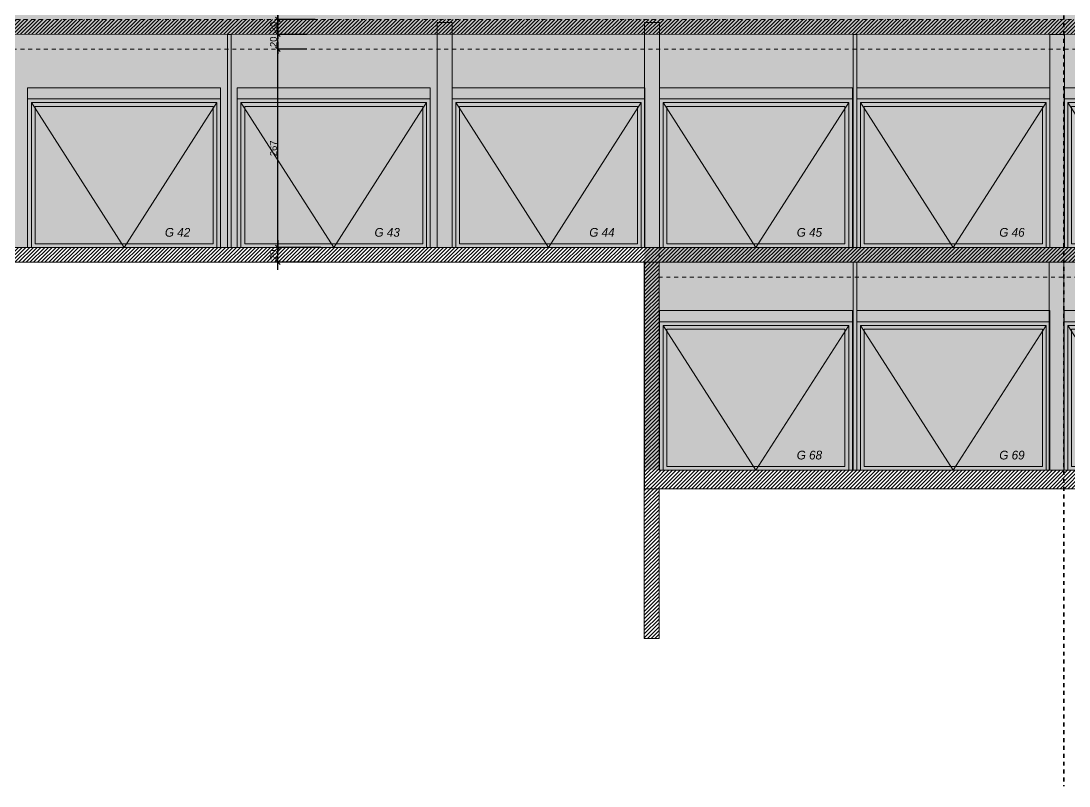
# Model space of a CAD drawing. Header units: centimetres. Extents: x -6341 to 23117, y -10090 to 8065.
# Drawn here: x 6226 to 7638, y -7313 to -6282 of the extents above; entities that cross this region are included whole.
import ezdxf

# ---------------------------------------------------------------- set-up
doc = ezdxf.new("R2010")
doc.units = ezdxf.units.CM
doc.header["$LTSCALE"] = 12.7
doc.header["$PDMODE"] = 1
doc.header["$PDSIZE"] = -2
doc.linetypes.add('ISO-02', pattern=[1.5, 1.2, -0.3])
doc.linetypes.add('VW-01', pattern=[0.83312, 0.41656, -0.41656])
doc.layers.get('0').update_dxf_attribs({"lineweight": 5})
for name, color, linetype, lineweight in [('B Général', 7, 'Continuous', 5), ('C ANNOTATIONS-cotation', 7, 'Continuous', 5), ('C ANNOTATIONS-texte', 7, 'Continuous', 5)]:
    doc.layers.add(name, color=color, linetype=linetype, lineweight=lineweight)
doc.layers.add('C ANNOTATIONS-axes', color=1, linetype='ISO-02', lineweight=13, true_color=0xff0000)
doc.styles.add('Arial', font='arial.ttf')
doc.styles.add('Eurostile', font='')
doc.styles.add('Eurostile (italic)', font='')
doc.styles.get('Eurostile').set_extended_font_data('Eurostile')
doc.styles.get('Eurostile (italic)').set_extended_font_data('Eurostile', italic=True)
doc.dimstyles.new('100é', dxfattribs={"dimtxt": 30.30306, "dimasz": 6.232178, "dimexe": 0, "dimexo": 25, "dimgap": 1, "dimtad": 1, "dimdec": 1, "dimtxsty": 'Arial', "dimblk": 'VW_SLASH', "dimblk1": 'VW_SLASH', "dimblk2": 'VW_SLASH', "dimcen": 0, "dimdle": 10, "dimse1": 1, "dimse2": 1, "dimazin": 0, "dimtfac": 1, "dimtdec": 1, "dimtix": 1, "dimtmove": 0, "dimatfit": 0, "dimldrblk": 'VW_FILLEDARROW', "dimfxl": 1, "dimfrac": 2, "dimtolj": 1, "dimarcsym": 0})
pattern_1 = [(45, (0, 0), (2.4253472, -2.6458333), [])]

# ---------------------------------------------------------------- blocks, each defined once
blk = doc.blocks.new('Porte basculante_élévation')
at = {"layer": 'B Général', "linetype": 'Continuous', "flags": 128}
for points in [[(-130, 107.5), (130, 107.5), (130, 92.5), (-130, 92.5)], [(-130, 92.5), (130, 92.5), (130, -107.5), (-130, -107.5)], [(-125, 87.5), (125, 87.5), (125, -107.5), (-125, -107.5)], [(-120, 82.5), (120, 82.5), (120, -102.5), (-120, -102.5)]]:
    blk.add_lwpolyline(points, close=True, dxfattribs=at)
blk.add_lwpolyline([(-125, 87.5), (0, -107.5), (125, 87.5)], dxfattribs=at)
blk = doc.blocks.new('Groupe-269-1')
at = {"layer": 'B Général', "color": 7, "linetype": 'Continuous', "lineweight": 5, "flags": 128}
for points in [[(6504.4, -6300.4), (6509.4, -6300.4), (6509.4, -6587.4), (6504.4, -6587.4)], [(7347.5, -6300.4), (7352.5, -6300.4), (7352.5, -6587.4), (7347.5, -6587.4)]]:
    blk.add_lwpolyline(points, close=True, dxfattribs=at)
at = {"layer": 'B Général', "color": 7}
for p in [(6364.9, -6479.9), (6647.4, -6479.9), (6936.9, -6479.9), (7216.5, -6479.9), (7482.5, -6479.9), (7762, -6479.9)]:
    blk.add_blockref('Porte basculante_élévation', p, dxfattribs=at)
at = {"layer": 'C ANNOTATIONS-texte', "color": 7, "char_height": 11.77, "attachment_point": 1, "line_spacing_factor": 0.894142, "style": 'Eurostile (italic)'}
for s, insert in [('G 42', (6419.9, -6561.2)), ('G 43', (6702.4, -6561.2)), ('G 44', (6991.9, -6561.2)), ('G 45', (7271.5, -6561.2)), ('G 46', (7544.5, -6561.2))]:
    blk.add_mtext(s, dxfattribs=dict(at, insert=insert))
blk = doc.blocks.new('Groupe-272-1')
at = {"layer": 'B Général', "color": 7, "linetype": 'Continuous', "lineweight": 5, "flags": 128}
blk.add_lwpolyline([(7347.5, -6607.4), (7352.5, -6607.4), (7352.5, -6887.4), (7347.5, -6887.4)], close=True, dxfattribs=at)
at = {"layer": 'B Général', "color": 7}
for p in [(7216.5, -6779.9), (7482.5, -6779.9), (7762, -6779.9)]:
    blk.add_blockref('Porte basculante_élévation', p, dxfattribs=at)
at = {"layer": 'C ANNOTATIONS-texte', "color": 7, "char_height": 11.77, "attachment_point": 1, "line_spacing_factor": 0.894142, "style": 'Eurostile (italic)'}
for s, insert in [('G 68', (7271.5, -6861.2)), ('G 69', (7544.5, -6861.2))]:
    blk.add_mtext(s, dxfattribs=dict(at, insert=insert))
blk = doc.blocks.new('VW_SLASH')
at = {"color": 0, "linetype": 'ByBlock', "lineweight": -2}
blk.add_line((1.6, 0), (-1, 0), dxfattribs=at)
at = {"color": 0, "linetype": 'VW-01', "lineweight": 20, "flags": 128}
blk.add_lwpolyline([(0.5, 0.5), (-0.5, -0.5)], dxfattribs=at)
blk = doc.blocks.new('*D1270')
at = {"layer": 'C ANNOTATIONS-cotation', "color": 0, "linetype": 'Continuous', "lineweight": -2, "transparency": 16777216}
for p, q in [((6595.5, -6020.4), (6572, -6020.4)), ((6572, -6274.1), (6572, -6026.6)), ((6622.5, -6280.4), (6572, -6280.4))]:
    blk.add_line(p, q, dxfattribs=at)
at = {"layer": 'Defpoints', "color": 0, "transparency": 16777216}
for p in [(6572, -6020.4), (6620.5, -6020.4), (6647.5, -6280.4)]:
    blk.add_point(p, dxfattribs=at)
at = {"layer": 'C ANNOTATIONS-cotation', "color": 0, "lineweight": -2, "transparency": 16777216, "xscale": 6.232177734375, "yscale": 6.232177734375, "zscale": 6.232177734375}
for p, rotation in [((6572, -6020.4), 90), ((6572, -6280.4), 270)]:
    blk.add_blockref('VW_SLASH', p, dxfattribs=dict(at, rotation=rotation))
at = {"layer": 'C ANNOTATIONS-cotation', "color": 0, "lineweight": 5, "transparency": 16777216, "insert": (6566.3, -6150.4), "char_height": 9.41, "attachment_point": 5, "rotation": 90, "style": 'Eurostile'}
blk.add_mtext('\\A1;260', dxfattribs=at)
blk = doc.blocks.new('VW_FILLEDARROW')
at = {"linetype": 'Continuous', "lineweight": 0}
blk.add_hatch(color=0, dxfattribs=at).paths.add_polyline_path([(-1.6, 0.43), (0, 0), (-1.6, -0.43)])
at = {"color": 0, "linetype": 'VW-01', "lineweight": 5, "flags": 128}
blk.add_lwpolyline([(-1.6, 0.43), (0, 0), (-1.6, -0.43)], close=True, dxfattribs=at)
blk = doc.blocks.new('*D1271')
at = {"layer": 'C ANNOTATIONS-cotation', "color": 0, "linetype": 'Continuous', "lineweight": -2, "transparency": 16777216}
for p, q in [((6622.5, -6280.4), (6572, -6280.4)), ((6572, -6294.1), (6572, -6286.6)), ((6611, -6300.4), (6572, -6300.4))]:
    blk.add_line(p, q, dxfattribs=at)
at = {"layer": 'Defpoints', "color": 0, "transparency": 16777216}
for p in [(6572, -6280.4), (6647.5, -6280.4), (6636, -6300.4)]:
    blk.add_point(p, dxfattribs=at)
at = {"layer": 'C ANNOTATIONS-cotation', "color": 0, "lineweight": -2, "transparency": 16777216, "xscale": 6.232177734375, "yscale": 6.232177734375, "zscale": 6.232177734375}
for p, rotation in [((6572, -6280.4), 90), ((6572, -6300.4), 270)]:
    blk.add_blockref('VW_SLASH', p, dxfattribs=dict(at, rotation=rotation))
at = {"layer": 'C ANNOTATIONS-cotation', "color": 0, "lineweight": 5, "transparency": 16777216, "insert": (6566.3, -6290.4), "char_height": 9.41, "attachment_point": 5, "rotation": 90, "style": 'Eurostile'}
blk.add_mtext('\\A1;20', dxfattribs=at)
blk = doc.blocks.new('*D1272')
at = {"layer": 'C ANNOTATIONS-cotation', "color": 0, "linetype": 'Continuous', "lineweight": -2, "transparency": 16777216}
for p, q in [((6611, -6300.4), (6572, -6300.4)), ((6572, -6314.1), (6572, -6306.6)), ((6611, -6320.4), (6572, -6320.4))]:
    blk.add_line(p, q, dxfattribs=at)
at = {"layer": 'Defpoints', "color": 0, "transparency": 16777216}
for p in [(6572, -6300.4), (6636, -6300.4), (6636, -6320.4)]:
    blk.add_point(p, dxfattribs=at)
at = {"layer": 'C ANNOTATIONS-cotation', "color": 0, "lineweight": -2, "transparency": 16777216, "xscale": 6.232177734375, "yscale": 6.232177734375, "zscale": 6.232177734375}
for p, rotation in [((6572, -6300.4), 90), ((6572, -6320.4), 270)]:
    blk.add_blockref('VW_SLASH', p, dxfattribs=dict(at, rotation=rotation))
at = {"layer": 'C ANNOTATIONS-cotation', "color": 0, "lineweight": 5, "transparency": 16777216, "insert": (6566.3, -6310.4), "char_height": 9.41, "attachment_point": 5, "rotation": 90, "style": 'Eurostile'}
blk.add_mtext('\\A1;20', dxfattribs=at)
blk = doc.blocks.new('*D1273')
at = {"layer": 'C ANNOTATIONS-cotation', "color": 0, "linetype": 'Continuous', "lineweight": -2, "transparency": 16777216}
for p, q in [((6611, -6320.4), (6572, -6320.4)), ((6572, -6581.1), (6572, -6326.6)), ((6630, -6587.4), (6572, -6587.4))]:
    blk.add_line(p, q, dxfattribs=at)
at = {"layer": 'Defpoints', "color": 0, "transparency": 16777216}
for p in [(6572, -6320.4), (6636, -6320.4), (6655, -6587.4)]:
    blk.add_point(p, dxfattribs=at)
at = {"layer": 'C ANNOTATIONS-cotation', "color": 0, "lineweight": -2, "transparency": 16777216, "xscale": 6.232177734375, "yscale": 6.232177734375, "zscale": 6.232177734375}
for p, rotation in [((6572, -6320.4), 90), ((6572, -6587.4), 270)]:
    blk.add_blockref('VW_SLASH', p, dxfattribs=dict(at, rotation=rotation))
at = {"layer": 'C ANNOTATIONS-cotation', "color": 0, "lineweight": 5, "transparency": 16777216, "insert": (6566.3, -6453.9), "char_height": 9.41, "attachment_point": 5, "rotation": 90, "style": 'Eurostile'}
blk.add_mtext('\\A1;267', dxfattribs=at)
blk = doc.blocks.new('*D1274')
at = {"layer": 'C ANNOTATIONS-cotation', "color": 0, "linetype": 'Continuous', "lineweight": -2, "transparency": 16777216}
for p, q in [((6630, -6587.4), (6572, -6587.4)), ((6572, -6601.1), (6572, -6593.6)), ((6630, -6607.4), (6572, -6607.4))]:
    blk.add_line(p, q, dxfattribs=at)
at = {"layer": 'Defpoints', "color": 0, "transparency": 16777216}
for p in [(6572, -6587.4), (6655, -6587.4), (6655, -6607.4)]:
    blk.add_point(p, dxfattribs=at)
at = {"layer": 'C ANNOTATIONS-cotation', "color": 0, "lineweight": -2, "transparency": 16777216, "xscale": 6.232177734375, "yscale": 6.232177734375, "zscale": 6.232177734375}
for p, rotation in [((6572, -6587.4), 90), ((6572, -6607.4), 270)]:
    blk.add_blockref('VW_SLASH', p, dxfattribs=dict(at, rotation=rotation))
at = {"layer": 'C ANNOTATIONS-cotation', "color": 0, "lineweight": 5, "transparency": 16777216, "insert": (6566.3, -6597.4), "char_height": 9.41, "attachment_point": 5, "rotation": 90, "style": 'Eurostile'}
blk.add_mtext('\\A1;20', dxfattribs=at)

msp = doc.modelspace()

# ---------------------------------------------------------------- hatches: boundary and pattern name
at = {"layer": 'B Général', "linetype": 'Continuous', "lineweight": 0, "true_color": 0xbbbbbb}
msp.add_hatch(color=9, dxfattribs=at).paths.add_polyline_path([(8418.48, -6024.37), (8418.48, -6012.44), (7604.48, -6012.44), (7604.48, -5727.37), (5020.97, -5727.37), (5020.97, -6587.37), (7066.16, -6587.37), (7066.81, -6887.37), (11940.45, -6887.37), (11940.45, -6578.37), (11450.34, -6578.37), (11450.34, -6610.37), (11432.34, -6610.37), (11432.34, -6319.37), (9040.48, -6319.37), (9040.48, -6024.37)])
at = {"layer": 'B Général', "linetype": 'Continuous', "lineweight": 5}
h = msp.add_hatch(dxfattribs=at)
h.set_pattern_fill('50_BETON', style=0, pattern_type=2)
h.set_pattern_definition(pattern_1)
h.paths.add_polyline_path([(5020.96, -6280.36), (5020.96, -6300.36), (8406.48, -6300.38), (8406.48, -6280.38)])
h = msp.add_hatch(dxfattribs=at)
h.set_pattern_fill('50_BETON', style=0, pattern_type=2)
h.set_pattern_definition(pattern_1)
h.paths.add_polyline_path([(5008.04, -6587.37), (5008.04, -6607.37), (9810.48, -6607.37), (9810.48, -6587.37)])
h = msp.add_hatch(dxfattribs=at)
h.set_pattern_fill('50_BETON', style=0, pattern_type=2)
h.set_pattern_definition(pattern_1)
h.paths.add_polyline_path([(7085.89, -6607.37), (7065.89, -6607.37), (7065.89, -7113.97), (7085.89, -7113.97)])
h = msp.add_hatch(dxfattribs=at)
h.set_pattern_fill('50_BETON', style=0, pattern_type=2)
h.set_pattern_definition(pattern_1)
h.paths.add_polyline_path([(7085.89, -6887.37), (7085.89, -6912.37), (11952.45, -6912.37), (11952.45, -6887.37)])

# ---------------------------------------------------------------- linework, layer by layer
at = {"layer": 'B Général', "color": 7, "linetype": 'Continuous', "lineweight": 18}
for p, q in [((5020.96, -6300.36), (8406.48, -6300.38)), ((5008.04, -6587.37), (9810.48, -6587.37)), ((5008.04, -6607.37), (9810.48, -6607.37)), ((7065.89, -6607.37), (7065.89, -7113.97)), ((7085.89, -6607.37), (7085.89, -6887.37)), ((11952.45, -6887.37), (7085.89, -6887.37)), ((11952.45, -6912.37), (7085.89, -6912.37)), ((7085.89, -6912.37), (7085.89, -7113.97))]:
    msp.add_line(p, q, dxfattribs=at)
at = {"layer": 'B Général', "color": 7, "linetype": 'Continuous', "lineweight": 5}
for p, q in [((5020.96, -6300.36), (8406.48, -6300.38)), ((5008.04, -6587.37), (9810.48, -6587.37)), ((5008.04, -6607.37), (9810.48, -6607.37)), ((7065.89, -6607.37), (7065.89, -7113.97)), ((7085.89, -6607.37), (7085.89, -6887.37)), ((8426.48, -6887.37), (7085.89, -6887.37)), ((11952.45, -6912.37), (7085.89, -6912.37)), ((7085.89, -6912.37), (7085.89, -7113.97)), ((7065.89, -7113.97), (7085.89, -7113.97))]:
    msp.add_line(p, q, dxfattribs=at)
at = {"layer": 'B Général', "color": 7, "linetype": 'Continuous', "lineweight": 5, "flags": 128}
msp.add_lwpolyline([(11940.45, -6912.37), (7066.48, -6912.37), (7066.48, -6607.37), (5002.97, -6607.37), (5002.97, -6090.37), (4730.64, -6090.37), (4730.64, -6000.37), (3244.06, -6000.37), (3244.06, -5090.37), (3244.06, -5063.37), (3219.37, -5063.37), (3219.37, -5044.37), (3010.64, -5044.37), (2555.9, -5037.37), (2277.45, -5048.37), (2277.45, -5035.37), (2185.52, -5035.37), (2185.52, -5030.37), (2154.32, -5030.37), (1449.97, -4758.37)], dxfattribs=at)
at = {"layer": 'B Général', "color": 7, "linetype": 'VW-01', "lineweight": 5, "flags": 128}
for points in [[(5202.96, -6280.37), (8426.5, -6280.37), (8426.5, -6320.37), (5202.96, -6320.37)], [(7085.89, -6587.37), (9041.48, -6587.37), (9041.48, -6627.37), (7085.89, -6627.37)]]:
    msp.add_lwpolyline(points, close=True, dxfattribs=at)
at = {"layer": 'B Général', "color": 7, "linetype": 'Continuous', "lineweight": 5, "flags": 128}
for points in [[(6786.89, -6284.38), (6806.89, -6284.38), (6806.89, -6587.37), (6786.89, -6587.37)], [(7066.48, -6284.38), (7086.48, -6284.38), (7086.48, -6587.37), (7066.48, -6587.37)], [(7612.48, -6300.38), (7632.48, -6300.38), (7632.48, -6587.37), (7612.48, -6587.37)], [(7611.48, -6607.37), (7631.48, -6607.37), (7631.48, -6887.37), (7611.48, -6887.37)]]:
    msp.add_lwpolyline(points, close=True, dxfattribs=at)
at = {"layer": 'C ANNOTATIONS-axes', "color": 1, "linetype": 'VW-01', "lineweight": 35, "true_color": 0xff0000}
msp.add_line((7631.48, -3957.76), (7631.48, -7312.84), dxfattribs=at)

# ---------------------------------------------------------------- block references
at = {"layer": 'B Général', "color": 7}
for name in ['Groupe-269-1', 'Groupe-272-1']:
    msp.add_blockref(name, (0, 0), dxfattribs=at)

# ---------------------------------------------------------------- dimensions: what is measured, and where the dimension line sits
at = {"layer": 'C ANNOTATIONS-cotation', "color": 7, "linetype": 'Continuous', "lineweight": 5}
for base, p1, p2, picture, middle in [((6572, -6020.37), (6647.5, -6280.37), (6620.5, -6020.37), '*D1270', (6566.29, -6150.37)), ((6572, -6280.37), (6635.95, -6300.37), (6647.5, -6280.37), '*D1271', (6566.29, -6290.37)), ((6572, -6300.37), (6635.95, -6320.37), (6635.95, -6300.37), '*D1272', (6566.29, -6310.37)), ((6572, -6320.37), (6655, -6587.37), (6635.95, -6320.37), '*D1273', (6566.29, -6453.87)), ((6572, -6587.37), (6655, -6607.37), (6655, -6587.37), '*D1274', (6566.29, -6597.37))]:
    dim = msp.add_linear_dim(base=base, p1=p1, p2=p2, angle=270, dimstyle='100é', override={"dimtxt": 9.412001, "dimdec": 0, "dimpost": '<>', "dimtxsty": 'Eurostile', "dimse1": 0, "dimse2": 0, "dimtmove": 2}, dxfattribs=at)
    dim.commit()
    dim.dimension.update_dxf_attribs({"geometry": picture, "text_midpoint": middle})

doc.saveas('drawing.dxf')
